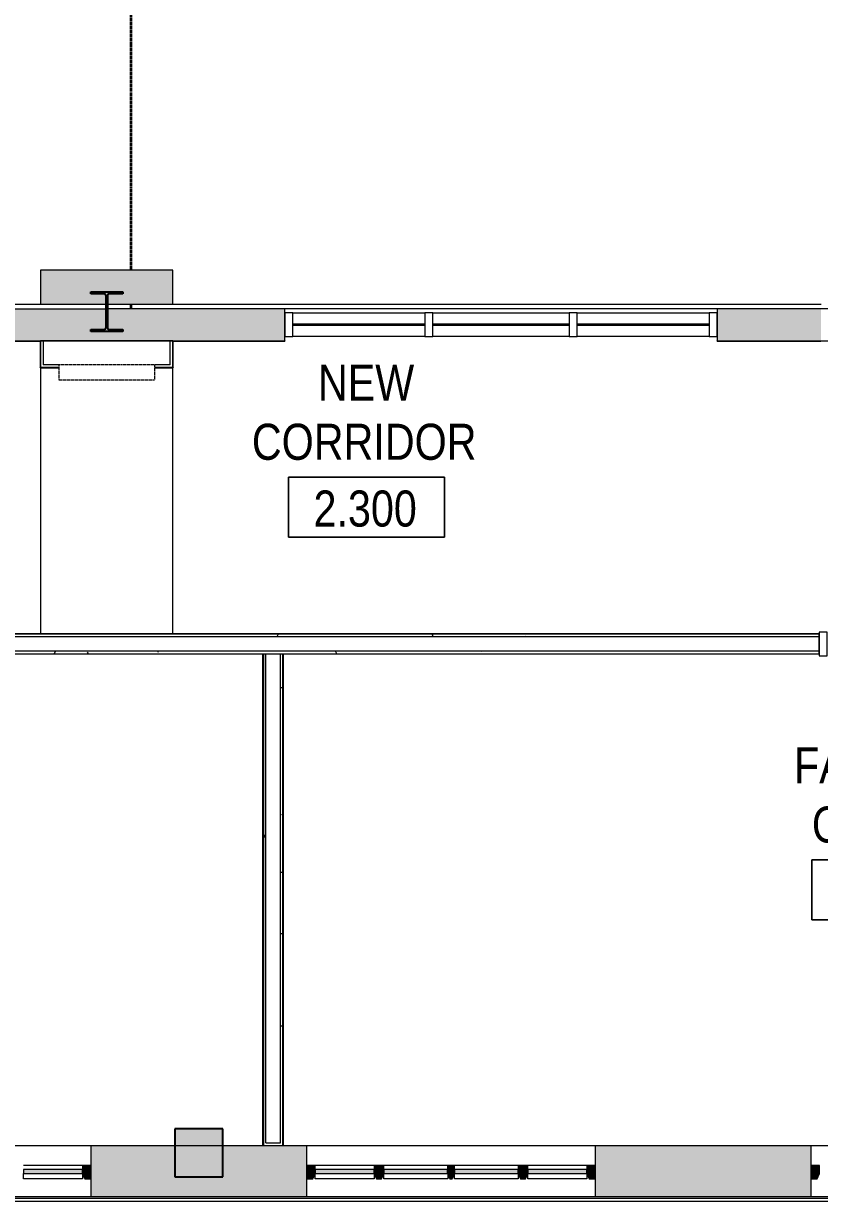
# Model space of a CAD drawing. Header units: inches. Extents: x -3803 to -1421, y -3454 to -210.
# Drawn here: x -2437.2 to -2238.4, y -1172.8 to -878.7 of the extents above; entities that cross this region are included whole.
import ezdxf

# ---------------------------------------------------------------- set-up
doc = ezdxf.new("R2010")
doc.units = ezdxf.units.IN
doc.header["$MEASUREMENT"] = 0
for name, pattern in [('Dash Small', [0.125, 0.0625, -0.0625]), ('Hidden Equipment- BSALS', [0.0625, 0.03125, -0.03125]), ('Hidden Equipment- LTP', [0.0625, 0.03125, -0.03125])]:
    doc.linetypes.add(name, pattern=pattern)
for name, color, linetype, lineweight in [('A-AREA-IDEN', 2, 'Continuous', 9), ('A-DETL', 90, 'Continuous', 9), ('A-FLOR', 192, 'Continuous', 13), ('A-GLAZ-CURT', 52, 'Continuous', 13), ('A-GLAZ-CWMG', 51, 'Continuous', 13), ('A-WALL', 113, 'Continuous', 13), ('A-WALL-PATT', 111, 'Continuous', 13), ('I-WALL', 2, 'Continuous', 13), ('Q-SPCQ', 91, 'Continuous', 13), ('S-COLS', 52, 'Continuous', 13)]:
    doc.layers.add(name, color=color, linetype=linetype, lineweight=lineweight)
doc.styles.add('Arial Narrow', font='ARIALN.TTF', dxfattribs={"height": 9})
pattern_1 = [(0, (0, 0), (30.72, 7.68), [1.267, -21.773, 1.267, -21.773, -122.88]), (0, (0, 0), (30.72, 7.68), [-46.08, 1.267, -44.813, 1.267, -21.773, -53.76]), (0, (0, 0), (30.72, 7.68), [-115.2, 1.267, -14.093, 1.267, -37.133]), (120, (11.52, 3.84), (-22.011075, 22.7643), [1.267, -21.773, 1.267, -21.773, -122.88]), (120, (11.52, 3.84), (-22.011075, 22.7643), [-46.08, 1.267, -44.813, 1.267, -21.773, -53.76]), (120, (11.52, 3.84), (-22.011075, 22.7643), [-115.2, 1.267, -14.093, 1.267, -37.133]), (240, (15.36, 19.2), (-8.708925, -30.4443), [1.267, -21.773, 1.267, -21.773, -122.88]), (240, (15.36, 19.2), (-8.708925, -30.4443), [-46.08, 1.267, -44.813, 1.267, -21.773, -53.76]), (240, (15.36, 19.2), (-8.708925, -30.4443), [-115.2, 1.267, -14.093, 1.267, -37.133])]

# ---------------------------------------------------------------- blocks, each defined once
blk = doc.blocks.new('_STL - Column - W Shape - 2017v1 - W10x39-1573222-DIMENSION PLAN - LEVEL 2 _579_ - 2__ - CAD')
at = {"layer": 'S-COLS'}
blk.add_hatch(color=130, dxfattribs=at).paths.add_polyline_path([(2, -4.96), (3.99, -4.96), (3.99, -4.43), (0.66, -4.43), (0.31, -4.28), (0.16, -3.93), (0.16, 3.93), (0.31, 4.28), (0.66, 4.43), (3.99, 4.43), (3.99, 4.96), (-4, 4.96), (-4, 4.43), (-0.66, 4.43), (-0.31, 4.28), (-0.16, 3.93), (-0.16, -3.93), (-0.31, -4.28), (-0.66, -4.43), (-4, -4.43), (-4, -4.96)], flags=0)
at = {"layer": 'S-COLS', "color": 253, "lineweight": 25}
for p, q in [((-4, 4.96), (3.99, 4.96)), ((-4, 4.43), (-4, 4.96)), ((-0.66, 4.43), (-4, 4.43)), ((-0.16, -3.93), (-0.16, 3.93)), ((0.16, 3.93), (0.16, -3.93)), ((3.99, 4.43), (0.66, 4.43)), ((3.99, 4.96), (3.99, 4.43)), ((-4, -4.96), (-4, -4.43)), ((-4, -4.43), (-0.66, -4.43)), ((3.99, -4.96), (-4, -4.96)), ((0.66, -4.43), (3.99, -4.43)), ((3.99, -4.43), (3.99, -4.96))]:
    blk.add_line(p, q, dxfattribs=at)
for centre, start, end in [((-0.66, 3.93), 360, 90), ((0.66, 3.93), 90, 180), ((-0.66, -3.93), 270, 360), ((0.66, -3.93), 180, 270)]:
    blk.add_arc(centre, 0.5, start, end, dxfattribs=at)
blk = doc.blocks.new('15830016-STRUCT_MARTINEZ-MOORE_CENTRAL_v2018_rvt-1-DIMENSION PLAN - LEVEL 2 _579_ - 2__ - CAD')
at = {"layer": 'S-COLS', "lineweight": 5}
blk.add_hatch(color=50, dxfattribs=at).paths.add_polyline_path([(-2387.4, -1166.64), (-2387.4, -1154.64), (-2399.4, -1154.64), (-2399.4, -1166.64)], flags=0)
at = {"layer": 'S-COLS', "color": 253, "lineweight": 25}
for p, q in [((-2387.4, -1154.64), (-2399.4, -1154.64)), ((-2399.4, -1154.64), (-2399.4, -1166.64)), ((-2387.4, -1166.64), (-2387.4, -1154.64)), ((-2399.4, -1166.64), (-2387.4, -1166.64))]:
    blk.add_line(p, q, dxfattribs=at)
at = {"color": 250, "lineweight": 13}
blk.add_blockref('_STL - Column - W Shape - 2017v1 - W10x39-1573222-DIMENSION PLAN - LEVEL 2 _579_ - 2__ - CAD', (-2416.4, -950.64), dxfattribs=at)
blk = doc.blocks.new('level 2 - band2 - level 2 - band-474741-DIMENSION PLAN - LEVEL 2 _579_ - 2__ - CAD')
at = {"layer": 'A-WALL', "lineweight": 20}
for p, q in [((-1778.33, -1172.02), (-2852.02, -1172.02)), ((-1778.33, -1172.77), (-2851.27, -1172.77))]:
    blk.add_line(p, q, dxfattribs=at)
blk = doc.blocks.new('System Panel - Winco Glass-383322-DIMENSION PLAN - LEVEL 2 _579_ - 2__ - CAD')
at = {"layer": 'A-GLAZ-CURT', "lineweight": 9}
blk.add_hatch(color=90, dxfattribs=at).paths.add_polyline_path([(-7.359375, 0), (7.359375, 0), (7.359375, 1), (-7.359375, 1)], flags=0)
at = {"layer": 'A-GLAZ-CURT', "lineweight": 20}
for p, q in [((7.359375, 1), (-7.359375, 1)), ((-7.359375, 1), (-7.359375, 0)), ((-7.359375, 0), (7.359375, 0)), ((7.359375, 0), (7.359375, 1))]:
    blk.add_line(p, q, dxfattribs=at)
blk = doc.blocks.new('Rectangular Mullion - Winco Accent Full_Right-Large-383382-DIMENSION PLAN - LEVEL 2 _579_ - 2__ - CAD')
at = {"layer": 'A-GLAZ-CWMG', "lineweight": 9}
for p, q in [((-2860.83, -1680.7), (-2860.83, -1695.42)), ((-2858.83, -1680.7), (-2857.58, -1680.7)), ((-2857.58, -1680.7), (-2857.58, -1695.42)), ((-2857.58, -1695.42), (-2858.83, -1695.42))]:
    blk.add_line(p, q, dxfattribs=at)
blk = doc.blocks.new('Rectangular Mullion - Winco Accent Full_Left-Large-383384-DIMENSION PLAN - LEVEL 2 _579_ - 2__ - CAD')
at = {"layer": 'A-GLAZ-CWMG', "lineweight": 9}
blk.add_hatch(color=90, dxfattribs=at).paths.add_polyline_path([(-2.06, 0), (-1.48, 1.25), (0, 1.25), (0, -2), (-2.06, -2)], flags=0)
at = {"layer": 'A-GLAZ-CWMG', "lineweight": 20}
for p, q in [((-2.06, 0), (-1.48, 1.25)), ((-2.06, -2), (-2.06, 0)), ((-1.48, 1.25), (0, 1.25)), ((0, 1.25), (0, -2)), ((0, -2), (-2.06, -2))]:
    blk.add_line(p, q, dxfattribs=at)
blk = doc.blocks.new('System Panel - Winco Glass-383323-DIMENSION PLAN - LEVEL 2 _579_ - 2__ - CAD')
at = {"layer": 'A-GLAZ-CURT', "lineweight": 9}
blk.add_hatch(color=90, dxfattribs=at).paths.add_polyline_path([(-7.96875, 0), (7.96875, 0), (7.96875, 1), (-7.96875, 1)], flags=0)
at = {"layer": 'A-GLAZ-CURT', "lineweight": 20}
for p, q in [((7.96875, 1), (-7.96875, 1)), ((-7.96875, 1), (-7.96875, 0)), ((-7.96875, 0), (7.96875, 0)), ((7.96875, 0), (7.96875, 1))]:
    blk.add_line(p, q, dxfattribs=at)
blk = doc.blocks.new('Rectangular Mullion - Winco Accent Full_Right-Large-383381-DIMENSION PLAN - LEVEL 2 _579_ - 2__ - CAD')
at = {"layer": 'A-GLAZ-CWMG', "lineweight": 9}
blk.add_hatch(color=90, dxfattribs=at).paths.add_polyline_path([(0, 1.25), (-1.48, 1.25), (-2.06, 0), (-2.06, -2), (0, -2)], flags=0)
at = {"layer": 'A-GLAZ-CWMG', "lineweight": 20}
for p, q in [((-1.48, 1.25), (-2.06, 0)), ((-2.06, 0), (-2.06, -2)), ((0, 1.25), (-1.48, 1.25)), ((0, -2), (0, 1.25)), ((-2.06, -2), (0, -2))]:
    blk.add_line(p, q, dxfattribs=at)
blk = doc.blocks.new('Rectangular Mullion - Winco Accent Full_Right-Large-383383-DIMENSION PLAN - LEVEL 2 _579_ - 2__ - CAD')
at = {"layer": 'A-GLAZ-CWMG', "lineweight": 9}
for p, q in [((-2860.83, -1715.48), (-2860.83, -1731.42)), ((-2858.83, -1715.48), (-2857.58, -1715.48)), ((-2857.58, -1715.48), (-2857.58, -1731.42)), ((-2857.58, -1731.42), (-2858.83, -1731.42))]:
    blk.add_line(p, q, dxfattribs=at)
blk = doc.blocks.new('Rectangular Mullion - Winco Accent Full-Large-383385-DIMENSION PLAN - LEVEL 2 _579_ - 2__ - CAD')
at = {"layer": 'A-GLAZ-CWMG', "lineweight": 9}
blk.add_hatch(color=90, dxfattribs=at).paths.add_polyline_path([(-1.22, 0), (-0.64, 1.25), (0.64, 1.25), (1.22, 0), (1.22, -2), (-1.22, -2)], flags=0)
at = {"layer": 'A-GLAZ-CWMG', "lineweight": 20}
for p, q in [((-1.22, 0), (-0.64, 1.25)), ((-1.22, -2), (-1.22, 0)), ((-0.64, 1.25), (0.64, 1.25)), ((0.64, 1.25), (1.22, 0)), ((1.22, 0), (1.22, -2)), ((1.22, -2), (-1.22, -2))]:
    blk.add_line(p, q, dxfattribs=at)
blk = doc.blocks.new('Rectangular Mullion - Winco Accent Full-383386-DIMENSION PLAN - LEVEL 2 _579_ - 2__ - CAD')
at = {"layer": 'A-GLAZ-CWMG', "lineweight": 9}
blk.add_hatch(color=90, dxfattribs=at).paths.add_polyline_path([(-0.84, 0), (-0.26, 1.25), (0.26, 1.25), (0.84, 0), (0.84, -2), (-0.84, -2)], flags=0)
at = {"layer": 'A-GLAZ-CWMG', "lineweight": 20}
for p, q in [((-0.84, 0), (-0.26, 1.25)), ((-0.84, -2), (-0.84, 0)), ((-0.26, 1.25), (0.26, 1.25)), ((0.26, 1.25), (0.84, 0)), ((0.84, 0), (0.84, -2)), ((0.84, -2), (-0.84, -2))]:
    blk.add_line(p, q, dxfattribs=at)
blk = doc.blocks.new('Basic Wall _ M8-8_masonry-BSALS - ___-3776946-DIMENSION PLAN - LEVEL 2 _579_ - 2__ - CAD')
at = {"layer": 'I-WALL', "lineweight": 20}
for p, q in [((-2596.96, -958.02), (-2568.07, -958.02)), ((-2568.07, -957.89), (-2568.07, -958.02)), ((-2459.4, -958.02), (-2459.4, -957.89)), ((-2459.4, -958.02), (-2433.02, -958.02))]:
    blk.add_line(p, q, dxfattribs=at)
blk = doc.blocks.new('Basic Wall _ M8-8_masonry-BSALS - ___-3777036-DIMENSION PLAN - LEVEL 2 _579_ - 2__ - CAD')
at = {"layer": 'I-WALL', "lineweight": 20}
for p, q in [((-2399.77, -958.02), (-2399.9, -957.89)), ((-2399.77, -958.02), (-2371.9, -958.02)), ((-2371.9, -957.89), (-2371.9, -958.02)), ((-2263.9, -958.02), (-2263.9, -957.89)), ((-2263.9, -958.02), (-2238.02, -958.02))]:
    blk.add_line(p, q, dxfattribs=at)
blk = doc.blocks.new('Basic Wall _ B3-4 7_8_-BSALS - ___-3567837-DIMENSION PLAN - LEVEL 2 _579_ - 2__ - CAD')
at = {"layer": 'I-WALL', "lineweight": 20}
blk.add_line((-2377.4, -1158.77), (-2377.4, -1036.14), dxfattribs=at)
blk = doc.blocks.new('Basic Wall _ B3-4 7_8_-BSALS - ___-3567836-DIMENSION PLAN - LEVEL 2 _579_ - 2__ - CAD')
at = {"layer": 'I-WALL', "lineweight": 20}
for p in [(-2372.4, -1036.02), (-2372.27, -1158.77)]:
    blk.add_line(p, (-2372.27, -1036.14), dxfattribs=at)
blk = doc.blocks.new('System Panel - interior glazed panels-885103-DIMENSION PLAN - LEVEL 2 _579_ - 2__ - CAD')
at = {"layer": 'A-GLAZ-CURT', "lineweight": 20}
for p, q in [((16.5, 0.125), (-16.5, 0.125)), ((-16.5, 0.125), (-16.5, -0.125)), ((16.5, -0.125), (16.5, 0.125)), ((-16.5, -0.125), (16.5, -0.125))]:
    blk.add_line(p, q, dxfattribs=at)
blk = doc.blocks.new('System Panel - interior glazed panels-1803098-DIMENSION PLAN - LEVEL 2 _579_ - 2__ - CAD')
at = {"layer": 'A-GLAZ-CURT', "lineweight": 20}
for p, q in [((17, 0.125), (-17, 0.125)), ((-17, 0.125), (-17, -0.125)), ((17, -0.125), (17, 0.125)), ((-17, -0.125), (17, -0.125))]:
    blk.add_line(p, q, dxfattribs=at)
blk = doc.blocks.new('Rectangular Mullion - 6 x 6 interior mullion-2750475-DIMENSION PLAN - LEVEL 2 _579_ - 2__ - CAD')
at = {"layer": 'A-GLAZ-CWMG', "lineweight": 9}
for p, q in [((-2369.9, -950.95), (-2336.9, -950.95)), ((-2336.9, -956.83), (-2369.9, -956.83))]:
    blk.add_line(p, q, dxfattribs=at)
blk = doc.blocks.new('Rectangular Mullion - 6 x 6 interior mullion-2750476-DIMENSION PLAN - LEVEL 2 _579_ - 2__ - CAD')
at = {"layer": 'A-GLAZ-CWMG', "lineweight": 9}
for p, q in [((-2334.9, -950.95), (-2300.9, -950.95)), ((-2300.9, -956.83), (-2334.9, -956.83))]:
    blk.add_line(p, q, dxfattribs=at)
blk = doc.blocks.new('Rectangular Mullion - 2 x 6 interior mullion-V36-DIMENSION PLAN - LEVEL 2 _579_ - 2__ - CAD')
at = {"layer": 'A-GLAZ-CWMG', "lineweight": 20}
for p, q in [((-2, 2.9375), (0, 2.9375)), ((-2, -2.9375), (-2, 2.9375)), ((0, 2.9375), (0, -2.9375)), ((0, -2.9375), (-2, -2.9375))]:
    blk.add_line(p, q, dxfattribs=at)
blk = doc.blocks.new('Rectangular Mullion - 2 x 6 interior mullion-V37-DIMENSION PLAN - LEVEL 2 _579_ - 2__ - CAD')
at = {"layer": 'A-GLAZ-CWMG', "lineweight": 20}
for p, q in [((0, 2.9375), (-2, 2.9375)), ((-2, 2.9375), (-2, -2.9375)), ((0, -2.9375), (0, 2.9375)), ((-2, -2.9375), (0, -2.9375))]:
    blk.add_line(p, q, dxfattribs=at)
blk = doc.blocks.new('Rectangular Mullion - 2 x 6 interior mullion-V38-DIMENSION PLAN - LEVEL 2 _579_ - 2__ - CAD')
at = {"layer": 'A-GLAZ-CWMG', "lineweight": 20}
for p, q in [((-1, 2.9375), (1, 2.9375)), ((-1, -2.9375), (-1, 2.9375)), ((1, 2.9375), (1, -2.9375)), ((1, -2.9375), (-1, -2.9375))]:
    blk.add_line(p, q, dxfattribs=at)
blk = doc.blocks.new('Basic Wall _ B3-4 7_8_-BSALS - ___-3569041-DIMENSION PLAN - LEVEL 2 _579_ - 2__ - CAD')
at = {"layer": 'I-WALL', "lineweight": 20}
for p, q in [((-2421.4, -1036.14), (-2421.4, -1036.02)), ((-2381.4, -1036.14), (-2421.4, -1036.14)), ((-2381.4, -1036.02), (-2381.4, -1036.14))]:
    blk.add_line(p, q, dxfattribs=at)
blk = doc.blocks.new('Basic Wall _ B3-4 7_8_-BSALS - ___-3569040-DIMENSION PLAN - LEVEL 2 _579_ - 2__ - CAD')
at = {"layer": 'I-WALL', "lineweight": 20}
for p, q in [((-2421.4, -1031.14), (-2421.4, -1031.02)), ((-2381.4, -1031.02), (-2421.4, -1031.02)), ((-2381.4, -1031.02), (-2381.4, -1031.14))]:
    blk.add_line(p, q, dxfattribs=at)
blk = doc.blocks.new('Basic Wall _ A6-6 5_8_-BSALS - ___-3570661-DIMENSION PLAN - LEVEL 2 _579_ - 2__ - CAD')
at = {"layer": 'I-WALL', "lineweight": 20}
for p, q in [((-2433.02, -964.64), (-2432.9, -964.52)), ((-2399.9, -964.52), (-2399.77, -964.64)), ((-2433.02, -964.64), (-2428.4, -964.64)), ((-2404.4, -964.64), (-2399.77, -964.64))]:
    blk.add_line(p, q, dxfattribs=at)
blk = doc.blocks.new('Basic Wall _ A6-6 5_8_-BSALS - ___-3570662-DIMENSION PLAN - LEVEL 2 _579_ - 2__ - CAD')
at = {"layer": 'I-WALL', "lineweight": 20}
for q in [(-2399.77, -958.02), (-2399.9, -964.52)]:
    blk.add_line((-2399.77, -964.64), q, dxfattribs=at)
blk = doc.blocks.new('Basic Wall _ A6-6 5_8_-BSALS - ___-3570663-DIMENSION PLAN - LEVEL 2 _579_ - 2__ - CAD')
at = {"layer": 'I-WALL', "lineweight": 20}
for p in [(-2433.02, -958.02), (-2432.9, -964.52)]:
    blk.add_line(p, (-2433.02, -964.64), dxfattribs=at)
blk = doc.blocks.new('Rectangular Mullion - 2 x 6 interior mullion-885088-DIMENSION PLAN - LEVEL 2 _579_ - 2__ - CAD')
at = {"layer": 'A-GLAZ-CWMG', "lineweight": 20}
for p, q in [((0, 2.9375), (-2, 2.9375)), ((-2, 2.9375), (-2, -2.9375)), ((0, -2.9375), (0, 2.9375)), ((-2, -2.9375), (0, -2.9375))]:
    blk.add_line(p, q, dxfattribs=at)
blk = doc.blocks.new('Basic Wall _ B3-4 7_8_-BSALS - ___-3568029-DIMENSION PLAN - LEVEL 2 _579_ - 2__ - CAD')
at = {"layer": 'I-WALL', "lineweight": 20}
blk.add_line((-2238.4, -1036.14), (-2372.27, -1036.14), dxfattribs=at)
blk = doc.blocks.new('Basic Wall _ B3-4 7_8_-BSALS - ___-3568028-DIMENSION PLAN - LEVEL 2 _579_ - 2__ - CAD')
at = {"layer": 'I-WALL', "lineweight": 20}
blk.add_line((-2238.4, -1031.02), (-2372.4, -1031.02), dxfattribs=at)
blk = doc.blocks.new('Basic Wall _ B3-4 7_8_-BSALS - ___-3569077-DIMENSION PLAN - LEVEL 2 _579_ - 2__ - CAD')
at = {"layer": 'I-WALL', "lineweight": 20}
for p, q in [((-2421.4, -1036.14), (-2459.9, -1036.14)), ((-2421.4, -1036.02), (-2421.4, -1036.14)), ((-2381.4, -1036.14), (-2381.4, -1036.02)), ((-2377.4, -1036.14), (-2381.4, -1036.14))]:
    blk.add_line(p, q, dxfattribs=at)
blk = doc.blocks.new('Basic Wall _ B3-4 7_8_-BSALS - ___-3569076-DIMENSION PLAN - LEVEL 2 _579_ - 2__ - CAD')
at = {"layer": 'I-WALL', "lineweight": 20}
for p, q in [((-2421.4, -1031.02), (-2459.9, -1031.02)), ((-2421.4, -1031.02), (-2421.4, -1031.14)), ((-2381.4, -1031.14), (-2381.4, -1031.02)), ((-2372.4, -1031.02), (-2381.4, -1031.02))]:
    blk.add_line(p, q, dxfattribs=at)
blk = doc.blocks.new('TV LCD 32 PDI CV3200P - LTP - DISPLAY _VERT_-3898329-DIMENSION PLAN - LEVEL 2 _579_ - 2__ - CAD')
at = {"layer": 'Q-SPCQ', "linetype": 'Hidden Equipment- LTP', "lineweight": 20}
for p, q in [((-24, 0), (-24, -3.75)), ((0, 0), (-24, 0)), ((0, 0), (-24, 0)), ((-24, 0), (-24, -3.75)), ((0, -3.75), (0, 0)), ((0, -3.75), (0, 0)), ((-24, -3.75), (0, -3.75)), ((-24, -3.75), (0, -3.75))]:
    blk.add_line(p, q, dxfattribs=at)
blk = doc.blocks.new('Room Tag- BSALS - Room Tag-28050-DIMENSION PLAN - LEVEL 2 _579_ - 2__ - CAD')
at = {"layer": 'A-AREA-IDEN'}
for p, q in [((-0.203125, -0.171875), (-0.203125, -0.015625)), ((-0.203125, -0.015625), (0.203125, -0.015625)), ((0.203125, -0.015625), (-0.203125, -0.015625)), ((-0.203125, -0.015625), (-0.203125, -0.171875)), ((0.203125, -0.015625), (0.203125, -0.171875)), ((0.203125, -0.171875), (0.203125, -0.015625)), ((0.203125, -0.171875), (-0.203125, -0.171875)), ((-0.203125, -0.171875), (0.203125, -0.171875))]:
    blk.add_line(p, q, dxfattribs=at)

msp = doc.modelspace()

# ---------------------------------------------------------------- hatches: boundary and pattern name
at = {"layer": 'A-WALL-PATT', "lineweight": 20}
msp.add_hatch(color=10, dxfattribs=at).paths.add_polyline_path([(-2432.9, -948.77), (-2416.56, -948.77), (-2416.56, -946.71), (-2416.7, -946.36), (-2417.06, -946.21), (-2420.39, -946.21), (-2420.39, -945.68), (-2412.4, -945.68), (-2412.4, -946.21), (-2415.74, -946.21), (-2416.09, -946.36), (-2416.24, -946.71), (-2416.24, -948.77), (-2399.9, -948.77), (-2399.9, -940.27), (-2432.9, -940.27), (-2432.9, -946.21)], flags=0)
at = {"layer": 'A-WALL-PATT', "lineweight": 5}
h = msp.add_hatch(color=50, dxfattribs=at)
h.paths.add_polyline_path([(-2412.4, -957.89), (-2399.9, -957.89), (-2399.9, -949.89), (-2416.24, -949.89), (-2416.24, -954.57), (-2416.09, -954.92), (-2415.74, -955.07), (-2412.4, -955.07), (-2412.4, -955.6), (-2420.39, -955.6), (-2420.39, -955.07), (-2417.06, -955.07), (-2416.7, -954.92), (-2416.56, -954.57), (-2416.56, -949.89), (-2459.4, -949.89), (-2459.4, -957.89), (-2415.74, -957.89)], flags=0)
h.paths.add_polyline_path([(-2568.4, -957.89), (-2568.4, -949.89), (-2596.96, -949.89), (-2596.96, -957.89)], flags=0)
h = msp.add_hatch(color=50, dxfattribs=at)
h.paths.add_polyline_path([(-2237.96, -957.89), (-2237.96, -949.89), (-2263.9, -949.89), (-2263.9, -957.89)], flags=0)
h.paths.add_polyline_path([(-2376.45, -957.89), (-2371.9, -957.89), (-2371.9, -949.89), (-2399.9, -949.89), (-2399.9, -957.89)], flags=0)
at = {"layer": 'A-WALL-PATT', "lineweight": 9}
h = msp.add_hatch(dxfattribs=at)
h.set_pattern_fill('FP_2', color=256, style=0, pattern_type=2)
h.set_pattern_definition(pattern_1)
h.paths.add_polyline_path([(-2372.4, -1031.77), (-2372.4, -1031.14), (-2381.4, -1031.14), (-2381.4, -1031.77)], flags=0)
h.paths.add_polyline_path([(-2421.4, -1031.77), (-2421.4, -1031.14), (-2434.4, -1031.14), (-2434.4, -1031.77)], flags=0)
h = msp.add_hatch(dxfattribs=at)
h.set_pattern_fill('FP_2', color=256, style=0, pattern_type=2)
h.set_pattern_definition(pattern_1)
h.paths.add_polyline_path([(-1655.77, -1035.39), (-1655.77, -1031.14), (-1685.96, -1031.14), (-1685.96, -1031.77), (-1656.4, -1031.77), (-1656.4, -1035.39)], flags=0)
h.paths.add_polyline_path([(-1759.27, -1031.77), (-1759.27, -1031.14), (-1816.21, -1031.14), (-1816.21, -1031.77), (-1806.4, -1031.77)], flags=0)
h.paths.add_polyline_path([(-1825.21, -1031.77), (-1825.21, -1031.14), (-1899.4, -1031.14), (-1899.4, -1031.77)], flags=0)
h.paths.add_polyline_path([(-2003.27, -1031.77), (-1994.4, -1031.77), (-1994.4, -1031.14), (-2003.27, -1031.14)], flags=0)
h.paths.add_polyline_path([(-2166.4, -1031.77), (-2090.4, -1031.77), (-2090.4, -1031.14), (-2166.4, -1031.14)], flags=0)
h.paths.add_polyline_path([(-2238.4, -1031.77), (-2238.4, -1031.14), (-2372.4, -1031.14), (-2372.4, -1031.77), (-2295.01, -1031.77)], flags=0)
h = msp.add_hatch(dxfattribs=at)
h.set_pattern_fill('FP_2', color=256, style=0, pattern_type=2)
h.set_pattern_definition(pattern_1)
h.paths.add_polyline_path([(-2372.4, -1036.02), (-2372.4, -1035.39), (-2381.4, -1035.39), (-2381.4, -1036.02)], flags=0)
h.paths.add_polyline_path([(-2421.4, -1036.02), (-2421.4, -1035.39), (-2434.4, -1035.39), (-2434.4, -1036.02)], flags=0)
h = msp.add_hatch(dxfattribs=at)
h.set_pattern_fill('FP_2', color=256, style=0, pattern_type=2)
h.set_pattern_definition(pattern_1)
h.paths.add_polyline_path([(-2381.4, -1036.02), (-2381.4, -1035.39), (-2421.4, -1035.39), (-2421.4, -1036.02)], flags=0)
h = msp.add_hatch(dxfattribs=at)
h.set_pattern_fill('FP_2', color=256, style=0, pattern_type=2)
h.set_pattern_definition(pattern_1)
h.paths.add_polyline_path([(-2376.65, -1158.77), (-2376.65, -1036.02), (-2377.27, -1036.02), (-2377.27, -1158.77)], flags=0)
h = msp.add_hatch(dxfattribs=at)
h.set_pattern_fill('FP_2', color=256, style=0, pattern_type=2)
h.set_pattern_definition(pattern_1)
h.paths.add_polyline_path([(-2372.4, -1158.77), (-2372.4, -1036.02), (-2373.02, -1036.02), (-2373.02, -1158.14), (-2376.65, -1158.14), (-2376.65, -1158.77), (-2373.02, -1158.77)], flags=0)
h = msp.add_hatch(dxfattribs=at)
h.set_pattern_fill('FP_2', color=256, style=0, pattern_type=2)
h.set_pattern_definition(pattern_1)
h.paths.add_polyline_path([(-1655.77, -1036.02), (-1655.77, -1035.39), (-1685.96, -1035.39), (-1685.96, -1036.02)], flags=0)
h.paths.add_polyline_path([(-1779.52, -1036.02), (-1759.27, -1036.02), (-1759.27, -1035.39), (-1780.15, -1035.39), (-1780.15, -1036.02)], flags=0)
h.paths.add_polyline_path([(-1783.77, -1036.02), (-1783.77, -1035.39), (-1899.4, -1035.39), (-1899.4, -1036.02), (-1784.4, -1036.02)], flags=0)
h.paths.add_polyline_path([(-1999.27, -1036.02), (-1998.65, -1036.02), (-1998.65, -1035.39), (-2003.27, -1035.39), (-2003.27, -1036.02)], flags=0)
h.paths.add_polyline_path([(-1994.4, -1036.02), (-1994.4, -1035.39), (-1995.02, -1035.39), (-1995.02, -1036.02)], flags=0)
h.paths.add_polyline_path([(-2090.4, -1036.02), (-2090.4, -1035.39), (-2158.15, -1035.39), (-2158.15, -1036.02), (-2132.14, -1036.02)], flags=0)
h.paths.add_polyline_path([(-2166.4, -1036.02), (-2161.77, -1036.02), (-2161.77, -1035.39), (-2166.4, -1035.39)], flags=0)
h.paths.add_polyline_path([(-2238.4, -1036.02), (-2238.4, -1035.39), (-2372.4, -1035.39), (-2372.4, -1036.02), (-2295.01, -1036.02)], flags=0)
at = {"layer": 'A-WALL-PATT', "lineweight": 20}
h = msp.add_hatch(color=10, dxfattribs=at)
h.paths.add_polyline_path([(-2852.4, -1171.64), (-2840.4, -1171.64), (-2840.4, -1158.77), (-2865.27, -1158.77), (-2865.27, -1171.64), (-2865.07, -1171.64)], flags=0)
h.paths.add_polyline_path([(-2783.63, -1171.64), (-2744.4, -1171.64), (-2744.4, -1158.77), (-2798.4, -1158.77), (-2798.4, -1171.64)], flags=0)
h.paths.add_polyline_path([(-2672.4, -1171.64), (-2618.4, -1171.64), (-2618.4, -1158.77), (-2672.4, -1158.77)], flags=0)
h.paths.add_polyline_path([(-2546.4, -1171.64), (-2492.4, -1171.64), (-2492.4, -1158.77), (-2546.4, -1158.77)], flags=0)
h.paths.add_polyline_path([(-2420.4, -1171.64), (-2366.4, -1171.64), (-2366.4, -1158.77), (-2420.4, -1158.77)], flags=0)
h.paths.add_polyline_path([(-2294.4, -1171.64), (-2240.4, -1171.64), (-2240.4, -1158.77), (-2294.4, -1158.77)], flags=0)
h.paths.add_polyline_path([(-2168.4, -1171.64), (-2114.4, -1171.64), (-2114.4, -1158.77), (-2168.4, -1158.77)], flags=0)
h.paths.add_polyline_path([(-2042.4, -1171.64), (-1988.4, -1171.64), (-1988.4, -1158.77), (-2042.4, -1158.77)], flags=0)
h.paths.add_polyline_path([(-1916.4, -1171.64), (-1862.4, -1171.64), (-1862.4, -1158.77), (-1916.4, -1158.77)], flags=0)
h.paths.add_polyline_path([(-1778.33, -1171.64), (-1778.33, -1158.77), (-1790.4, -1158.77), (-1790.4, -1171.64)], flags=0)

# ---------------------------------------------------------------- linework, layer by layer
at = {"layer": 'A-DETL', "linetype": 'Dash Small', "lineweight": 35}
for p, q in [((-2410.4, -771.64), (-2410.4, -940.27)), ((-2410.4, -948.77), (-2410.4, -949.89))]:
    msp.add_line(p, q, dxfattribs=at)
at = {"layer": 'A-FLOR', "lineweight": 20}
for p, q in [((-2454.4, -948.77), (-2432.9, -948.77)), ((-2399.9, -948.77), (-2237.9, -948.77)), ((-2263.9, -949.89), (-2371.9, -949.89)), ((-2432.9, -964.64), (-2432.9, -1031.02)), ((-2399.9, -1031.02), (-2399.9, -964.64))]:
    msp.add_line(p, q, dxfattribs=at)
at = {"layer": 'A-WALL'}
for p, q in [((-2432.27, -957.89), (-2432.27, -963.89)), ((-2400.52, -963.89), (-2400.52, -957.89)), ((-2428.4, -963.89), (-2432.27, -963.89)), ((-2400.52, -963.89), (-2404.4, -963.89)), ((-2238.4, -1031.77), (-2551.4, -1031.77)), ((-2238.4, -1035.39), (-2551.4, -1035.39)), ((-2376.65, -1158.14), (-2376.65, -1036.02)), ((-2373.02, -1158.14), (-2373.02, -1036.02)), ((-2376.65, -1158.14), (-2373.02, -1158.14))]:
    msp.add_line(p, q, dxfattribs=at)
at = {"layer": 'A-WALL', "lineweight": 20}
for p, q in [((-2778.15, -1158.77), (-1988.4, -1158.77)), ((-2420.4, -1158.77), (-2420.4, -1171.64)), ((-2366.4, -1171.64), (-2366.4, -1158.77)), ((-2294.4, -1158.77), (-2294.4, -1171.64)), ((-2240.4, -1171.64), (-2240.4, -1158.77)), ((-2366.4, -1171.64), (-2852.4, -1171.64)), ((-1778.33, -1171.64), (-2366.4, -1171.64))]:
    msp.add_line(p, q, dxfattribs=at)
at = {"layer": 'I-WALL', "lineweight": 20}
for p, q in [((-2399.9, -940.27), (-2432.9, -940.27)), ((-2432.9, -940.27), (-2432.9, -948.77)), ((-2399.9, -948.77), (-2399.9, -940.27)), ((-2432.9, -948.77), (-2416.56, -948.77)), ((-2416.24, -948.77), (-2399.9, -948.77)), ((-2612.24, -949.89), (-2416.56, -949.89)), ((-2371.9, -949.89), (-2416.24, -949.89)), ((-2371.9, -957.89), (-2371.9, -949.89)), ((-2220.56, -949.89), (-2263.9, -949.89)), ((-2263.9, -949.89), (-2263.9, -957.89)), ((-2679.9, -957.89), (-2371.9, -957.89)), ((-2399.9, -957.89), (-2432.9, -957.89)), ((-2432.9, -957.89), (-2432.9, -964.52)), ((-2399.9, -964.52), (-2399.9, -957.89)), ((-2263.9, -957.89), (-2177.4, -957.89)), ((-2432.9, -964.52), (-2428.4, -964.52)), ((-2404.4, -964.52), (-2399.9, -964.52)), ((-2238.4, -1031.14), (-2551.4, -1031.14)), ((-2238.4, -1036.02), (-2238.4, -1031.14)), ((-2551.4, -1036.02), (-2238.4, -1036.02)), ((-2377.27, -1036.02), (-2377.27, -1158.77)), ((-2372.4, -1158.77), (-2372.4, -1036.02))]:
    msp.add_line(p, q, dxfattribs=at)

# ---------------------------------------------------------------- block references
at = {"lineweight": 5}
msp.add_blockref('15830016-STRUCT_MARTINEZ-MOORE_CENTRAL_v2018_rvt-1-DIMENSION PLAN - LEVEL 2 _579_ - 2__ - CAD', (0, 0), dxfattribs=at)
at = {"layer": 'A-AREA-IDEN', "xscale": 95.99999999999994, "yscale": 95.99999999999994, "zscale": 95.99999999999994}
for p in [(-2351.52, -990.42), (-2220.74, -1085.97)]:
    msp.add_blockref('Room Tag- BSALS - Room Tag-28050-DIMENSION PLAN - LEVEL 2 _579_ - 2__ - CAD', p, dxfattribs=at)
at = {"layer": 'A-GLAZ-CURT', "lineweight": 9}
for name, p in [('System Panel - interior glazed panels-885103-DIMENSION PLAN - LEVEL 2 _579_ - 2__ - CAD', (-2353.4, -953.89)), ('System Panel - interior glazed panels-1803098-DIMENSION PLAN - LEVEL 2 _579_ - 2__ - CAD', (-2317.9, -953.89)), ('System Panel - interior glazed panels-885103-DIMENSION PLAN - LEVEL 2 _579_ - 2__ - CAD', (-2282.4, -953.89)), ('System Panel - Winco Glass-383322-DIMENSION PLAN - LEVEL 2 _579_ - 2__ - CAD', (-2429.82, -1165.83)), ('System Panel - Winco Glass-383322-DIMENSION PLAN - LEVEL 2 _579_ - 2__ - CAD', (-2356.97, -1165.83)), ('System Panel - Winco Glass-383323-DIMENSION PLAN - LEVEL 2 _579_ - 2__ - CAD', (-2339.21, -1165.83)), ('System Panel - Winco Glass-383323-DIMENSION PLAN - LEVEL 2 _579_ - 2__ - CAD', (-2321.58, -1165.83)), ('System Panel - Winco Glass-383322-DIMENSION PLAN - LEVEL 2 _579_ - 2__ - CAD', (-2303.82, -1165.83))]:
    msp.add_blockref(name, p, dxfattribs=at)
at = {"layer": 'A-GLAZ-CWMG', "lineweight": 9}
for name, p, rotation in [('Rectangular Mullion - 2 x 6 interior mullion-V37-DIMENSION PLAN - LEVEL 2 _579_ - 2__ - CAD', (-2371.9, -953.89), 180), ('Rectangular Mullion - 2 x 6 interior mullion-885088-DIMENSION PLAN - LEVEL 2 _579_ - 2__ - CAD', (-2238.4, -1033.58), 180), ('Rectangular Mullion - Winco Accent Full_Right-Large-383382-DIMENSION PLAN - LEVEL 2 _579_ - 2__ - CAD', (-741.75, -4024.66), 270.000000000007), ('Rectangular Mullion - Winco Accent Full_Right-Large-383381-DIMENSION PLAN - LEVEL 2 _579_ - 2__ - CAD', (-2366.4, -1165.83), 180), ('Rectangular Mullion - Winco Accent Full_Right-Large-383382-DIMENSION PLAN - LEVEL 2 _579_ - 2__ - CAD', (-668.91, -4024.66), 270.000000000007), ('Rectangular Mullion - Winco Accent Full_Right-Large-383383-DIMENSION PLAN - LEVEL 2 _579_ - 2__ - CAD', (-615.75, -4024.66), 270.0000000000081), ('Rectangular Mullion - Winco Accent Full_Right-Large-383383-DIMENSION PLAN - LEVEL 2 _579_ - 2__ - CAD', (-598.13, -4024.66), 270.0000000000081), ('Rectangular Mullion - Winco Accent Full_Right-Large-383382-DIMENSION PLAN - LEVEL 2 _579_ - 2__ - CAD', (-615.75, -4024.66), 270.000000000007), ('Rectangular Mullion - Winco Accent Full_Right-Large-383381-DIMENSION PLAN - LEVEL 2 _579_ - 2__ - CAD', (-2240.4, -1165.83), 180)]:
    msp.add_blockref(name, p, dxfattribs=dict(at, rotation=rotation))
for name, p in [('Rectangular Mullion - 6 x 6 interior mullion-2750475-DIMENSION PLAN - LEVEL 2 _579_ - 2__ - CAD', (0, 0)), ('Rectangular Mullion - 6 x 6 interior mullion-2750476-DIMENSION PLAN - LEVEL 2 _579_ - 2__ - CAD', (0, 0)), ('Rectangular Mullion - 6 x 6 interior mullion-2750475-DIMENSION PLAN - LEVEL 2 _579_ - 2__ - CAD', (71, 0))]:
    msp.add_blockref(name, p, dxfattribs=at)
at = {"layer": 'A-GLAZ-CWMG', "lineweight": 9, "extrusion": (0, 0, -1), "rotation": 180}
for name, p in [('Rectangular Mullion - 2 x 6 interior mullion-V38-DIMENSION PLAN - LEVEL 2 _579_ - 2__ - CAD', (2335.9, -953.89)), ('Rectangular Mullion - 2 x 6 interior mullion-V38-DIMENSION PLAN - LEVEL 2 _579_ - 2__ - CAD', (2299.9, -953.89)), ('Rectangular Mullion - 2 x 6 interior mullion-V36-DIMENSION PLAN - LEVEL 2 _579_ - 2__ - CAD', (2263.9, -953.89)), ('Rectangular Mullion - Winco Accent Full_Left-Large-383384-DIMENSION PLAN - LEVEL 2 _579_ - 2__ - CAD', (2420.4, -1165.83)), ('Rectangular Mullion - Winco Accent Full-Large-383385-DIMENSION PLAN - LEVEL 2 _579_ - 2__ - CAD', (2348.4, -1165.83)), ('Rectangular Mullion - Winco Accent Full-383386-DIMENSION PLAN - LEVEL 2 _579_ - 2__ - CAD', (2330.4, -1165.83)), ('Rectangular Mullion - Winco Accent Full-Large-383385-DIMENSION PLAN - LEVEL 2 _579_ - 2__ - CAD', (2312.4, -1165.83)), ('Rectangular Mullion - Winco Accent Full_Left-Large-383384-DIMENSION PLAN - LEVEL 2 _579_ - 2__ - CAD', (2294.4, -1165.83))]:
    msp.add_blockref(name, p, dxfattribs=at)
at = {"layer": 'A-WALL', "lineweight": 20}
msp.add_blockref('level 2 - band2 - level 2 - band-474741-DIMENSION PLAN - LEVEL 2 _579_ - 2__ - CAD', (0, 0), dxfattribs=at)
at = {"layer": 'I-WALL', "lineweight": 20}
for name in ['Basic Wall _ M8-8_masonry-BSALS - ___-3776946-DIMENSION PLAN - LEVEL 2 _579_ - 2__ - CAD', 'Basic Wall _ A6-6 5_8_-BSALS - ___-3570663-DIMENSION PLAN - LEVEL 2 _579_ - 2__ - CAD', 'Basic Wall _ M8-8_masonry-BSALS - ___-3777036-DIMENSION PLAN - LEVEL 2 _579_ - 2__ - CAD', 'Basic Wall _ A6-6 5_8_-BSALS - ___-3570662-DIMENSION PLAN - LEVEL 2 _579_ - 2__ - CAD', 'Basic Wall _ A6-6 5_8_-BSALS - ___-3570661-DIMENSION PLAN - LEVEL 2 _579_ - 2__ - CAD', 'Basic Wall _ B3-4 7_8_-BSALS - ___-3569076-DIMENSION PLAN - LEVEL 2 _579_ - 2__ - CAD', 'Basic Wall _ B3-4 7_8_-BSALS - ___-3569040-DIMENSION PLAN - LEVEL 2 _579_ - 2__ - CAD', 'Basic Wall _ B3-4 7_8_-BSALS - ___-3568028-DIMENSION PLAN - LEVEL 2 _579_ - 2__ - CAD', 'Basic Wall _ B3-4 7_8_-BSALS - ___-3569077-DIMENSION PLAN - LEVEL 2 _579_ - 2__ - CAD', 'Basic Wall _ B3-4 7_8_-BSALS - ___-3569041-DIMENSION PLAN - LEVEL 2 _579_ - 2__ - CAD', 'Basic Wall _ B3-4 7_8_-BSALS - ___-3567837-DIMENSION PLAN - LEVEL 2 _579_ - 2__ - CAD', 'Basic Wall _ B3-4 7_8_-BSALS - ___-3567836-DIMENSION PLAN - LEVEL 2 _579_ - 2__ - CAD', 'Basic Wall _ B3-4 7_8_-BSALS - ___-3568029-DIMENSION PLAN - LEVEL 2 _579_ - 2__ - CAD']:
    msp.add_blockref(name, (0, 0), dxfattribs=at)
at = {"layer": 'Q-SPCQ', "linetype": 'Hidden Equipment- BSALS', "lineweight": 20, "rotation": 180}
msp.add_blockref('TV LCD 32 PDI CV3200P - LTP - DISPLAY _VERT_-3898329-DIMENSION PLAN - LEVEL 2 _579_ - 2__ - CAD', (-2428.4, -967.64), dxfattribs=at)

# ---------------------------------------------------------------- texts
at = {"layer": 'A-AREA-IDEN', "char_height": 9, "attachment_point": 1, "style": 'Arial Narrow'}
for s, insert, width in [('NEW', (-2363.64, -963.86), 29.391), ('CORRIDOR', (-2380.14, -978.61), 69.084), ('2.300', (-2364.74, -995.28), 31.512), ('FACULTY', (-2244.73, -1059.42), 57.873), ('OFFICE', (-2240.23, -1074.17), 46.965)]:
    msp.add_mtext(s, dxfattribs=dict(at, insert=insert, width=width))

doc.saveas('drawing.dxf')
